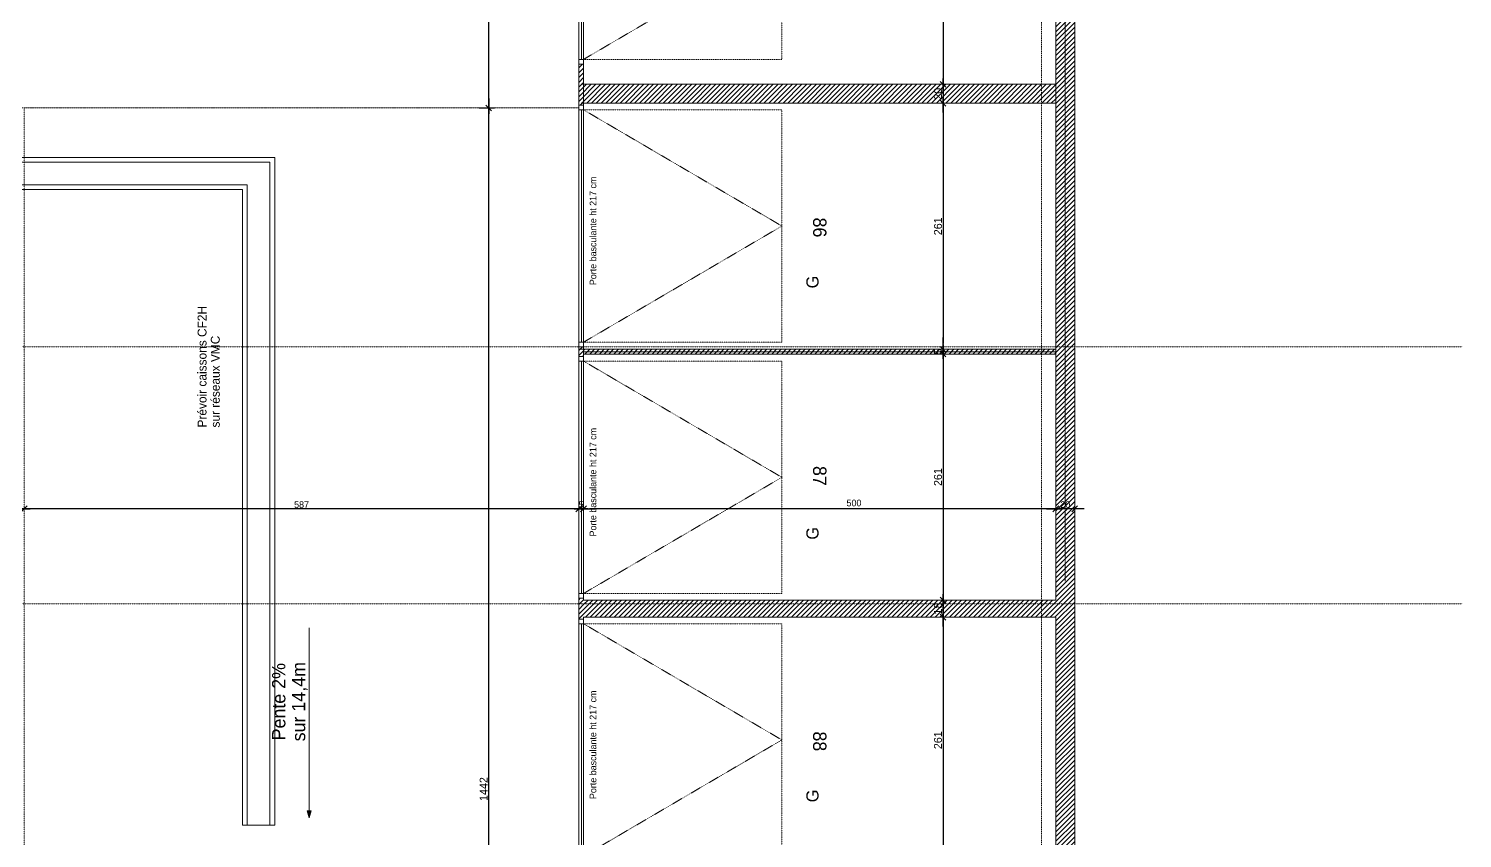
# Model space of a CAD drawing. Header units: centimetres. Extents: x -14085 to 643619, y -47998 to 35592.
# Drawn here: x -6093 to -4575, y 3013 to 3870 of the extents above; entities that cross this region are included whole.
import ezdxf

# ---------------------------------------------------------------- set-up
doc = ezdxf.new("R2010")
doc.units = ezdxf.units.CM
doc.header["$PDMODE"] = 1
doc.header["$PDSIZE"] = -2
for name, pattern in [('ISO-02', [0.75, 0.6, -0.15]), ('Style de ligne -1', [0.41664, 0.20828, -0.20836]), ('Style de ligne -6', [1.04164, 0.625, -0.20828, 0.06943, -0.13893]), ('VW-01', [0.41656, 0.20828, -0.20828])]:
    doc.linetypes.add(name, pattern=pattern)
doc.layers.get('0').update_dxf_attribs({"lineweight": 18, "true_color": 0x848484})
for name, color, linetype, lineweight in [('B GÈnÈral_Hatch', 7, 'Continuous', 5), ('B Général', 7, 'Continuous', 5), ('C ANNOTATIONS-cotation', 7, 'Continuous', 5), ('C ANNOTATIONS-prestations', 7, 'Continuous', 5), ('C ANNOTATIONS-texte', 7, 'Continuous', 5)]:
    doc.layers.add(name, color=color, linetype=linetype, lineweight=lineweight)
doc.layers.add('C ANNOTATIONS-axes', color=1, linetype='ISO-02', lineweight=13, true_color=0xff0000)
doc.layers.add('C ANNOTATIONS-axes horizontaux', color=1, linetype='VW-01', lineweight=13, true_color=0xff0000)
doc.styles.add('Eurostile', font='')
doc.styles.get('Eurostile').set_extended_font_data('Eurostile')
doc.dimstyles.new('100é', dxfattribs={"dimtxt": 8.470801, "dimasz": 6.232178, "dimexe": 10, "dimexo": 25, "dimgap": 1, "dimtad": 1, "dimdec": 1, "dimtxsty": 'Eurostile', "dimblk": 'VW_SLASH', "dimblk1": 'VW_SLASH', "dimblk2": 'VW_SLASH', "dimcen": 0, "dimdle": 10, "dimazin": 0, "dimtfac": 1, "dimtdec": 1, "dimtix": 1, "dimtmove": 0, "dimatfit": 0, "dimldrblk": 'VW_FILLEDARROW', "dimfxl": 50.8, "dimfxlon": 1, "dimfrac": 2, "dimtolj": 1, "dimarcsym": 0})
pattern_1 = [(45, (-16946.0474, 0), (2.4253472, -2.6458333), [])]

# ---------------------------------------------------------------- blocks, each defined once
blk = doc.blocks.new('Parking Spaces-8')
at = {"layer": 'B Général', "color": 7, "linetype": 'Continuous', "lineweight": 5}
for p, q in [((0, 0), (0, 500)), ((313, 0), (313, 500)), ((0, 0), (313, 0))]:
    blk.add_line(p, q, dxfattribs=at)
at = {"layer": 'B Général', "color": 7, "insert": (156.5, 250), "char_height": 14.12, "attachment_point": 5, "line_spacing_factor": 0.894142, "style": 'Eurostile'}
blk.add_mtext('85', dxfattribs=at)
blk = doc.blocks.new('Parking Spaces-9')
at = {"layer": 'B Général', "color": 7, "linetype": 'Continuous', "lineweight": 5}
for p, q in [((0, 0), (0, 500)), ((263, 0), (263, 500)), ((263, 0), (263, 500)), ((526, 0), (526, 500)), ((0, 0), (263, 0)), ((263, 0), (526, 0))]:
    blk.add_line(p, q, dxfattribs=at)
at = {"layer": 'B Général', "color": 7, "extrusion": (0, 0, -1), "char_height": 14.12, "attachment_point": 5, "text_direction": (1, 0, 0), "line_spacing_factor": 0.894142, "style": 'Eurostile'}
for s, insert in [('86', (131.5, 250)), ('87', (394.5, 250))]:
    blk.add_mtext(s, dxfattribs=dict(at, insert=insert))
blk = doc.blocks.new('Parking Spaces-10')
at = {"layer": 'B Général', "color": 7, "linetype": 'Continuous', "lineweight": 5}
for p, q in [((0, 0), (0, 500)), ((263, 0), (263, 500)), ((263, 0), (263, 500)), ((526, 0), (526, 500)), ((0, 0), (263, 0)), ((263, 0), (526, 0))]:
    blk.add_line(p, q, dxfattribs=at)
at = {"layer": 'B Général', "color": 7, "extrusion": (0, 0, -1), "char_height": 14.12, "attachment_point": 5, "text_direction": (1, 0, 0), "line_spacing_factor": 0.894142, "style": 'Eurostile'}
for s, insert in [('88', (131.5, 250)), ('89', (394.5, 250))]:
    blk.add_mtext(s, dxfattribs=dict(at, insert=insert))
blk = doc.blocks.new('Porte basculante ht200cm')
at = {"layer": 'B Général', "color": 7, "linetype": 'Style de ligne -1', "lineweight": 5}
for p, q in [((-123, -2.5), (0, -212.5)), ((0, -212.5), (123, -2.5))]:
    blk.add_line(p, q, dxfattribs=at)
at = {"layer": 'B Général', "color": 7, "linetype": 'Continuous', "lineweight": 5, "flags": 128}
for points in [[(-128, 2.5), (128, 2.5), (128, -2.5), (-128, -2.5)], [(-123, 2.5), (123, 2.5), (123, -0.5), (-123, -0.5)]]:
    blk.add_lwpolyline(points, close=True, dxfattribs=at)
at = {"layer": 'B Général', "flags": 128}
for points in [[(-128, 2.5), (-123, 2.5), (-123, -2.5), (-128, -2.5)], [(123, 2.5), (128, 2.5), (128, -2.5), (123, -2.5)]]:
    blk.add_lwpolyline(points, close=True, dxfattribs=at)
at = {"layer": 'B Général', "color": 7, "linetype": 'Style de ligne -1', "lineweight": 5, "flags": 128}
blk.add_lwpolyline([(-123, -2.5), (123, -2.5), (123, -212.5), (-123, -212.5)], close=True, dxfattribs=at)
at = {"layer": 'B Général', "insert": (-66, -238.4), "char_height": 12.9, "attachment_point": 1, "line_spacing_factor": 0.894142, "style": 'Eurostile'}
blk.add_mtext('G', dxfattribs=at)
at = {"layer": 'C ANNOTATIONS-prestations', "insert": (-62.6, -9), "char_height": 7.059, "attachment_point": 1, "line_spacing_factor": 0.894142, "style": 'Eurostile'}
blk.add_mtext('Porte basculante ht 217 cm', dxfattribs=at)
blk = doc.blocks.new('VW_SLASH')
at = {"color": 0, "linetype": 'ByBlock', "lineweight": -2}
blk.add_line((1.6, 0), (-1, 0), dxfattribs=at)
at = {"color": 0, "lineweight": 20, "flags": 128}
blk.add_lwpolyline([(0.5, 0.5), (-0.5, -0.5)], dxfattribs=at)
blk = doc.blocks.new('*D336')
at = {"layer": 'C ANNOTATIONS-cotation', "color": 0, "linetype": 'Continuous', "lineweight": -2, "transparency": 16777216}
blk.add_line((-5125, 3241.2), (-5125, 2993.1), dxfattribs=at)
at = {"layer": 'Defpoints', "color": 0, "linetype": 'Continuous', "lineweight": 0, "transparency": 16777216}
for p in [(-5037.9, 3247.4), (-5125, 2986.9), (-5037.9, 2986.9)]:
    blk.add_point(p, dxfattribs=at)
at = {"layer": 'C ANNOTATIONS-cotation', "color": 0, "linetype": 'Continuous', "lineweight": -2, "transparency": 16777216, "xscale": 6.232177734375, "yscale": 6.232177734375, "zscale": 6.232177734375}
for p, rotation in [((-5125, 3247.4), 90), ((-5125, 2986.9), 270)]:
    blk.add_blockref('VW_SLASH', p, dxfattribs=dict(at, rotation=rotation))
at = {"layer": 'C ANNOTATIONS-cotation', "color": 0, "linetype": 'Continuous', "lineweight": 5, "transparency": 16777216, "insert": (-5130.3, 3117.1), "char_height": 8.47, "attachment_point": 5, "rotation": 90, "style": 'Eurostile'}
blk.add_mtext('\\A1;261', dxfattribs=at)
blk = doc.blocks.new('VW_FILLEDARROW')
at = {"linetype": 'Continuous', "lineweight": 0}
blk.add_hatch(color=0, dxfattribs=at).paths.add_polyline_path([(-1.6, 0.43), (0, 0), (-1.6, -0.43)])
at = {"color": 0, "lineweight": 5, "flags": 128}
blk.add_lwpolyline([(-1.6, 0.43), (0, 0), (-1.6, -0.43)], close=True, dxfattribs=at)
blk = doc.blocks.new('*D337')
at = {"layer": 'C ANNOTATIONS-cotation', "color": 0, "linetype": 'Continuous', "lineweight": -2, "transparency": 16777216}
blk.add_line((-5125, 3259.2), (-5125, 3253.6), dxfattribs=at)
at = {"layer": 'Defpoints', "color": 0, "linetype": 'Continuous', "lineweight": 0, "transparency": 16777216}
for p in [(-5037.9, 3265.4), (-5125, 3247.4), (-5037.9, 3247.4)]:
    blk.add_point(p, dxfattribs=at)
at = {"layer": 'C ANNOTATIONS-cotation', "color": 0, "linetype": 'Continuous', "lineweight": -2, "transparency": 16777216, "xscale": 6.232177734375, "yscale": 6.232177734375, "zscale": 6.232177734375}
for p, rotation in [((-5125, 3265.4), 90), ((-5125, 3247.4), 270)]:
    blk.add_blockref('VW_SLASH', p, dxfattribs=dict(at, rotation=rotation))
at = {"layer": 'C ANNOTATIONS-cotation', "color": 0, "linetype": 'Continuous', "lineweight": 5, "transparency": 16777216, "insert": (-5130.3, 3256.4), "char_height": 8.47, "attachment_point": 5, "rotation": 90, "style": 'Eurostile'}
blk.add_mtext('\\A1;18', dxfattribs=at)
blk = doc.blocks.new('*D338')
at = {"layer": 'C ANNOTATIONS-cotation', "color": 0, "linetype": 'Continuous', "lineweight": -2, "transparency": 16777216}
blk.add_line((-5125, 3519.7), (-5125, 3271.6), dxfattribs=at)
at = {"layer": 'Defpoints', "color": 0, "linetype": 'Continuous', "lineweight": 0, "transparency": 16777216}
for p in [(-5037.9, 3525.9), (-5125, 3265.4), (-5037.9, 3265.4)]:
    blk.add_point(p, dxfattribs=at)
at = {"layer": 'C ANNOTATIONS-cotation', "color": 0, "linetype": 'Continuous', "lineweight": -2, "transparency": 16777216, "xscale": 6.232177734375, "yscale": 6.232177734375, "zscale": 6.232177734375}
for p, rotation in [((-5125, 3525.9), 90), ((-5125, 3265.4), 270)]:
    blk.add_blockref('VW_SLASH', p, dxfattribs=dict(at, rotation=rotation))
at = {"layer": 'C ANNOTATIONS-cotation', "color": 0, "linetype": 'Continuous', "lineweight": 5, "transparency": 16777216, "insert": (-5130.3, 3395.6), "char_height": 8.47, "attachment_point": 5, "rotation": 90, "style": 'Eurostile'}
blk.add_mtext('\\A1;261', dxfattribs=at)
blk = doc.blocks.new('*D339')
at = {"layer": 'C ANNOTATIONS-cotation', "color": 0, "linetype": 'Continuous', "lineweight": -2, "transparency": 16777216}
for p, q in [((-5125, 3537.1), (-5125, 3543.4)), ((-5125, 3530.9), (-5125, 3525.9)), ((-5125, 3519.7), (-5125, 3513.4))]:
    blk.add_line(p, q, dxfattribs=at)
at = {"layer": 'Defpoints', "color": 0, "linetype": 'Continuous', "lineweight": 0, "transparency": 16777216}
for p in [(-5125, 3525.9), (-5037.9, 3525.9), (-5035, 3530.9)]:
    blk.add_point(p, dxfattribs=at)
at = {"layer": 'C ANNOTATIONS-cotation', "color": 0, "linetype": 'Continuous', "lineweight": -2, "transparency": 16777216, "xscale": 6.232177734375, "yscale": 6.232177734375, "zscale": 6.232177734375}
for p, rotation in [((-5125, 3530.9), 270), ((-5125, 3525.9), 90)]:
    blk.add_blockref('VW_SLASH', p, dxfattribs=dict(at, rotation=rotation))
at = {"layer": 'C ANNOTATIONS-cotation', "color": 0, "linetype": 'Continuous', "lineweight": 5, "transparency": 16777216, "insert": (-5130.3, 3528.4), "char_height": 8.47, "attachment_point": 5, "rotation": 90, "style": 'Eurostile'}
blk.add_mtext('\\A1;5', dxfattribs=at)
blk = doc.blocks.new('*D340')
at = {"layer": 'C ANNOTATIONS-cotation', "color": 0, "linetype": 'Continuous', "lineweight": -2, "transparency": 16777216}
blk.add_line((-5125, 3785.2), (-5125, 3537.1), dxfattribs=at)
at = {"layer": 'Defpoints', "color": 0, "linetype": 'Continuous', "lineweight": 0, "transparency": 16777216}
for p in [(-5049.5, 3791.4), (-5125, 3530.9), (-5035, 3530.9)]:
    blk.add_point(p, dxfattribs=at)
at = {"layer": 'C ANNOTATIONS-cotation', "color": 0, "linetype": 'Continuous', "lineweight": -2, "transparency": 16777216, "xscale": 6.232177734375, "yscale": 6.232177734375, "zscale": 6.232177734375}
for p, rotation in [((-5125, 3791.4), 90), ((-5125, 3530.9), 270)]:
    blk.add_blockref('VW_SLASH', p, dxfattribs=dict(at, rotation=rotation))
at = {"layer": 'C ANNOTATIONS-cotation', "color": 0, "linetype": 'Continuous', "lineweight": 5, "transparency": 16777216, "insert": (-5130.3, 3661.1), "char_height": 8.47, "attachment_point": 5, "rotation": 90, "style": 'Eurostile'}
blk.add_mtext('\\A1;261', dxfattribs=at)
blk = doc.blocks.new('*D341')
at = {"layer": 'C ANNOTATIONS-cotation', "color": 0, "linetype": 'Continuous', "lineweight": -2, "transparency": 16777216}
blk.add_line((-5125, 3805.2), (-5125, 3797.6), dxfattribs=at)
at = {"layer": 'Defpoints', "color": 0, "linetype": 'Continuous', "lineweight": 0, "transparency": 16777216}
for p in [(-5049.5, 3811.4), (-5125, 3791.4), (-5049.5, 3791.4)]:
    blk.add_point(p, dxfattribs=at)
at = {"layer": 'C ANNOTATIONS-cotation', "color": 0, "linetype": 'Continuous', "lineweight": -2, "transparency": 16777216, "xscale": 6.232177734375, "yscale": 6.232177734375, "zscale": 6.232177734375}
for p, rotation in [((-5125, 3811.4), 90), ((-5125, 3791.4), 270)]:
    blk.add_blockref('VW_SLASH', p, dxfattribs=dict(at, rotation=rotation))
at = {"layer": 'C ANNOTATIONS-cotation', "color": 0, "linetype": 'Continuous', "lineweight": 5, "transparency": 16777216, "insert": (-5130.3, 3801.4), "char_height": 8.47, "attachment_point": 5, "rotation": 90, "style": 'Eurostile'}
blk.add_mtext('\\A1;20', dxfattribs=at)
blk = doc.blocks.new('*D342')
at = {"layer": 'C ANNOTATIONS-cotation', "color": 0, "linetype": 'Continuous', "lineweight": -2, "transparency": 16777216}
blk.add_line((-5125, 4103.2), (-5125, 3817.6), dxfattribs=at)
at = {"layer": 'Defpoints', "color": 0, "linetype": 'Continuous', "lineweight": 0, "transparency": 16777216}
for p in [(-5428.1, 4109.4), (-5125, 3811.4), (-5049.5, 3811.4)]:
    blk.add_point(p, dxfattribs=at)
at = {"layer": 'C ANNOTATIONS-cotation', "color": 0, "linetype": 'Continuous', "lineweight": -2, "transparency": 16777216, "xscale": 6.232177734375, "yscale": 6.232177734375, "zscale": 6.232177734375}
for p, rotation in [((-5125, 4109.4), 90), ((-5125, 3811.4), 270)]:
    blk.add_blockref('VW_SLASH', p, dxfattribs=dict(at, rotation=rotation))
at = {"layer": 'C ANNOTATIONS-cotation', "color": 0, "linetype": 'Continuous', "lineweight": 5, "transparency": 16777216, "insert": (-5130.3, 3960.4), "char_height": 8.47, "attachment_point": 5, "rotation": 90, "style": 'Eurostile'}
blk.add_mtext('\\A1;298', dxfattribs=at)
blk = doc.blocks.new('axes 2')
at = {"layer": 'B Général', "color": 1, "linetype": 'Style de ligne -6', "lineweight": 13}
for p, q in [((3774.633, -1173.93), (3774.633, 1361.07)), ((4284.633, -1173.93), (4284.633, 1361.07))]:
    blk.add_line(p, q, dxfattribs=at)
at = {"layer": 'C ANNOTATIONS-axes horizontaux', "color": 5, "true_color": 0x0000ff}
for p, q in [((4705, -925.93), (-4705, -925.93)), ((4705, -1197.93), (-4705, -1197.93))]:
    blk.add_line(p, q, dxfattribs=at)
blk = doc.blocks.new('*D433')
at = {"layer": 'C ANNOTATIONS-cotation', "color": 0, "linetype": 'Continuous', "lineweight": -2, "transparency": 16777216}
for p, q in [((-5606, 3792.6), (-5606, 5419.2)), ((-5600, 3786.3), (-5616, 3786.3))]:
    blk.add_line(p, q, dxfattribs=at)
at = {"layer": 'Defpoints', "color": 0, "linetype": 'Continuous', "lineweight": 0, "transparency": 16777216}
for p in [(-5606, 5425.4), (-5543, 5425.4), (-5575, 3786.3)]:
    blk.add_point(p, dxfattribs=at)
at = {"layer": 'C ANNOTATIONS-cotation', "color": 0, "linetype": 'Continuous', "lineweight": -2, "transparency": 16777216, "xscale": 6.232177734375, "yscale": 6.232177734375, "zscale": 6.232177734375}
for p, rotation in [((-5606, 5425.4), 90), ((-5606, 3786.3), 270)]:
    blk.add_blockref('VW_SLASH', p, dxfattribs=dict(at, rotation=rotation))
at = {"layer": 'C ANNOTATIONS-cotation', "color": 0, "linetype": 'Continuous', "lineweight": 5, "transparency": 16777216, "insert": (-5611.3, 4605.9), "char_height": 8.47, "attachment_point": 5, "rotation": 90, "style": 'Eurostile'}
blk.add_mtext('\\A1;1639', dxfattribs=at)
blk = doc.blocks.new('*D434')
at = {"layer": 'C ANNOTATIONS-cotation', "color": 0, "linetype": 'Continuous', "lineweight": -2, "transparency": 16777216}
for p, q in [((-5600, 3786.3), (-5616, 3786.3)), ((-5606, 2350.7), (-5606, 3780.1))]:
    blk.add_line(p, q, dxfattribs=at)
at = {"layer": 'Defpoints', "color": 0, "linetype": 'Continuous', "lineweight": 0, "transparency": 16777216}
for p in [(-5606, 3786.3), (-5575, 3786.3), (-5337, 2344.5)]:
    blk.add_point(p, dxfattribs=at)
at = {"layer": 'C ANNOTATIONS-cotation', "color": 0, "linetype": 'Continuous', "lineweight": -2, "transparency": 16777216, "xscale": 6.232177734375, "yscale": 6.232177734375, "zscale": 6.232177734375}
for p, rotation in [((-5606, 3786.3), 90), ((-5606, 2344.5), 270)]:
    blk.add_blockref('VW_SLASH', p, dxfattribs=dict(at, rotation=rotation))
at = {"layer": 'C ANNOTATIONS-cotation', "color": 0, "linetype": 'Continuous', "lineweight": 5, "transparency": 16777216, "insert": (-5611.3, 3065.4), "char_height": 8.47, "attachment_point": 5, "rotation": 90, "style": 'Eurostile'}
blk.add_mtext('\\A1;1442', dxfattribs=at)
blk = doc.blocks.new('Groupe-128-1')
at = {"layer": 'C ANNOTATIONS-prestations', "linetype": 'Continuous'}
for p, q in [((10773.9, 4182.1), (11367.9, 4776.1)), ((10778.9, 4180), (11370, 4771.1)), ((11367.9, 4776.1), (11435.4, 4776.1)), ((11370, 4771.1), (11435.4, 4771.1)), ((11435.4, 4776.1), (11435.4, 4771.1)), ((11435.4, 4771.1), (11435.4, 4723.1)), ((10826.9, 4160.1), (11389.9, 4723.1)), ((11389.9, 4723.1), (11435.4, 4723.1)), ((11435.4, 4723.1), (11435.4, 4718.1)), ((10831.9, 4158), (11392, 4718.1)), ((11392, 4718.1), (11435.4, 4718.1)), ((10773.9, 3840.7), (10773.9, 4182.1)), ((10778.9, 3840.7), (10778.9, 4180)), ((10826.9, 3840.7), (10826.9, 4160.1)), ((10831.9, 3840.7), (10831.9, 4158)), ((10773.9, 3840.7), (10778.9, 3840.7)), ((10778.9, 3840.7), (10826.9, 3840.7)), ((10826.9, 3840.7), (10831.9, 3840.7))]:
    blk.add_line(p, q, dxfattribs=at)
at = {"layer": 'C ANNOTATIONS-texte', "insert": (11038.9, 4340.1), "char_height": 9.412, "attachment_point": 1, "line_spacing_factor": 0.894142, "style": 'Eurostile'}
blk.add_mtext('caissons CF2H\\Psur réseaux VMC ', dxfattribs=at)
blk = doc.blocks.new('Groupe-129-1')
at = {"layer": 'C ANNOTATIONS-prestations', "linetype": 'Continuous'}
for p, q in [((10785.9, 3699.9), (10785.9, 3840.7)), ((10785.9, 3840.7), (10790.9, 3840.7)), ((10790.9, 3704.9), (10790.9, 3840.7)), ((10790.9, 3840.7), (10814.9, 3840.7)), ((10814.9, 3728.9), (10814.9, 3840.7)), ((10814.9, 3840.7), (10819.9, 3840.7)), ((10819.9, 3733.9), (10819.9, 3840.7)), ((11113.5, 3733.9), (10819.9, 3733.9)), ((11113.5, 3027.1), (11113.5, 3733.9)), ((11108.5, 3728.9), (10814.9, 3728.9)), ((11108.5, 3027.1), (11108.5, 3728.9)), ((11084.5, 3704.9), (10790.9, 3704.9)), ((11084.5, 3027.1), (11084.5, 3704.9)), ((11079.5, 3699.9), (10785.9, 3699.9)), ((11079.5, 3027.1), (11079.5, 3699.9)), ((11079.5, 3027.1), (11084.5, 3027.1)), ((11084.5, 3027.1), (11108.5, 3027.1)), ((11108.5, 3027.1), (11113.5, 3027.1))]:
    blk.add_line(p, q, dxfattribs=at)
blk = doc.blocks.new('Groupe-130-1')
at = {"layer": 'C ANNOTATIONS-prestations'}
blk.add_blockref('Groupe-129-1', (0, 0), dxfattribs=at)
at = {"layer": 'C ANNOTATIONS-prestations', "insert": (11031.9, 3448.1), "char_height": 9.412, "attachment_point": 1, "rotation": 90, "line_spacing_factor": 0.894142, "style": 'Eurostile'}
blk.add_mtext('Prévoir caissons CF2H\\Psur réseaux VMC ', dxfattribs=at)
blk = doc.blocks.new('*D471')
at = {"layer": 'C ANNOTATIONS-cotation', "color": 0, "linetype": 'Continuous', "lineweight": -2, "transparency": 16777216}
blk.add_line((-6103.9, 3362), (-6116.4, 3362), dxfattribs=at)
at = {"layer": 'Defpoints', "color": 0, "linetype": 'Continuous', "lineweight": 0, "transparency": 16777216}
for p in [(-6122.7, 3362), (-6122.7, 3361.5), (-6097.7, 3360.7)]:
    blk.add_point(p, dxfattribs=at)
at = {"layer": 'C ANNOTATIONS-cotation', "color": 0, "linetype": 'Continuous', "lineweight": -2, "transparency": 16777216, "xscale": 6.232177734375, "yscale": 6.232177734375, "zscale": 6.232177734375, "rotation": 180}
blk.add_blockref('VW_SLASH', (-6122.7, 3362), dxfattribs=at)
at = {"layer": 'C ANNOTATIONS-cotation', "color": 0, "linetype": 'Continuous', "lineweight": -2, "transparency": 16777216, "xscale": 6.232177734375, "yscale": 6.232177734375, "zscale": 6.232177734375}
blk.add_blockref('VW_SLASH', (-6097.7, 3362), dxfattribs=at)
at = {"layer": 'C ANNOTATIONS-cotation', "color": 0, "linetype": 'Continuous', "lineweight": 5, "transparency": 16777216, "insert": (-6110.2, 3366.5), "char_height": 7.06, "attachment_point": 5, "style": 'Eurostile'}
blk.add_mtext('\\A1;25', dxfattribs=at)
blk = doc.blocks.new('*D472')
at = {"layer": 'C ANNOTATIONS-cotation', "color": 0, "linetype": 'Continuous', "lineweight": -2, "transparency": 16777216}
blk.add_line((-5516.8, 3362), (-6091.4, 3362), dxfattribs=at)
at = {"layer": 'Defpoints', "color": 0, "linetype": 'Continuous', "lineweight": 0, "transparency": 16777216}
for p in [(-5510.6, 3372), (-6097.7, 3362), (-6097.7, 3360.7)]:
    blk.add_point(p, dxfattribs=at)
at = {"layer": 'C ANNOTATIONS-cotation', "color": 0, "linetype": 'Continuous', "lineweight": -2, "transparency": 16777216, "xscale": 6.232177734375, "yscale": 6.232177734375, "zscale": 6.232177734375, "rotation": 180}
blk.add_blockref('VW_SLASH', (-6097.7, 3362), dxfattribs=at)
at = {"layer": 'C ANNOTATIONS-cotation', "color": 0, "linetype": 'Continuous', "lineweight": -2, "transparency": 16777216, "xscale": 6.232177734375, "yscale": 6.232177734375, "zscale": 6.232177734375}
blk.add_blockref('VW_SLASH', (-5510.6, 3362), dxfattribs=at)
at = {"layer": 'C ANNOTATIONS-cotation', "color": 0, "linetype": 'Continuous', "lineweight": 5, "transparency": 16777216, "insert": (-5804.1, 3366.5), "char_height": 7.06, "attachment_point": 5, "style": 'Eurostile'}
blk.add_mtext('\\A1;587', dxfattribs=at)
blk = doc.blocks.new('*D473')
at = {"layer": 'C ANNOTATIONS-cotation', "color": 0, "linetype": 'Continuous', "lineweight": -2, "transparency": 16777216}
for p, q in [((-5516.8, 3362), (-5523.1, 3362)), ((-5505.6, 3362), (-5510.6, 3362)), ((-5499.4, 3362), (-5493.1, 3362))]:
    blk.add_line(p, q, dxfattribs=at)
at = {"layer": 'Defpoints', "color": 0, "linetype": 'Continuous', "lineweight": 0, "transparency": 16777216}
for p in [(-5510.6, 3372), (-5510.6, 3362), (-5505.6, 3363.3)]:
    blk.add_point(p, dxfattribs=at)
at = {"layer": 'C ANNOTATIONS-cotation', "color": 0, "linetype": 'Continuous', "lineweight": -2, "transparency": 16777216, "xscale": 6.232177734375, "yscale": 6.232177734375, "zscale": 6.232177734375}
blk.add_blockref('VW_SLASH', (-5510.6, 3362), dxfattribs=at)
at = {"layer": 'C ANNOTATIONS-cotation', "color": 0, "linetype": 'Continuous', "lineweight": -2, "transparency": 16777216, "xscale": 6.232177734375, "yscale": 6.232177734375, "zscale": 6.232177734375, "rotation": 180}
blk.add_blockref('VW_SLASH', (-5505.6, 3362), dxfattribs=at)
at = {"layer": 'C ANNOTATIONS-cotation', "color": 0, "linetype": 'Continuous', "lineweight": 5, "transparency": 16777216, "insert": (-5508.1, 3366.5), "char_height": 7.06, "attachment_point": 5, "style": 'Eurostile'}
blk.add_mtext('\\A1;5', dxfattribs=at)
blk = doc.blocks.new('*D474')
at = {"layer": 'C ANNOTATIONS-cotation', "color": 0, "linetype": 'Continuous', "lineweight": -2, "transparency": 16777216}
blk.add_line((-5011.8, 3362), (-5499.4, 3362), dxfattribs=at)
at = {"layer": 'Defpoints', "color": 0, "linetype": 'Continuous', "lineweight": 0, "transparency": 16777216}
for p in [(-5005.6, 3378.8), (-5505.6, 3363.3), (-5505.6, 3362)]:
    blk.add_point(p, dxfattribs=at)
at = {"layer": 'C ANNOTATIONS-cotation', "color": 0, "linetype": 'Continuous', "lineweight": -2, "transparency": 16777216, "xscale": 6.232177734375, "yscale": 6.232177734375, "zscale": 6.232177734375, "rotation": 180}
blk.add_blockref('VW_SLASH', (-5505.6, 3362), dxfattribs=at)
at = {"layer": 'C ANNOTATIONS-cotation', "color": 0, "linetype": 'Continuous', "lineweight": -2, "transparency": 16777216, "xscale": 6.232177734375, "yscale": 6.232177734375, "zscale": 6.232177734375}
blk.add_blockref('VW_SLASH', (-5005.6, 3362), dxfattribs=at)
at = {"layer": 'C ANNOTATIONS-cotation', "color": 0, "linetype": 'Continuous', "lineweight": 5, "transparency": 16777216, "insert": (-5219.3, 3368.2), "char_height": 7.06, "attachment_point": 5, "style": 'Eurostile'}
blk.add_mtext('\\A1;500', dxfattribs=at)
blk = doc.blocks.new('*D475')
at = {"layer": 'C ANNOTATIONS-cotation', "color": 0, "linetype": 'Continuous', "lineweight": -2, "transparency": 16777216}
blk.add_line((-4991.8, 3362), (-4999.4, 3362), dxfattribs=at)
at = {"layer": 'Defpoints', "color": 0, "linetype": 'Continuous', "lineweight": 0, "transparency": 16777216}
for p in [(-5005.6, 3378.8), (-4985.6, 3378.8), (-5005.6, 3362)]:
    blk.add_point(p, dxfattribs=at)
at = {"layer": 'C ANNOTATIONS-cotation', "color": 0, "linetype": 'Continuous', "lineweight": -2, "transparency": 16777216, "xscale": 6.232177734375, "yscale": 6.232177734375, "zscale": 6.232177734375, "rotation": 180}
blk.add_blockref('VW_SLASH', (-5005.6, 3362), dxfattribs=at)
at = {"layer": 'C ANNOTATIONS-cotation', "color": 0, "linetype": 'Continuous', "lineweight": -2, "transparency": 16777216, "xscale": 6.232177734375, "yscale": 6.232177734375, "zscale": 6.232177734375}
blk.add_blockref('VW_SLASH', (-4985.6, 3362), dxfattribs=at)
at = {"layer": 'C ANNOTATIONS-cotation', "color": 0, "linetype": 'Continuous', "lineweight": 5, "transparency": 16777216, "insert": (-4995.6, 3366.5), "char_height": 7.06, "attachment_point": 5, "style": 'Eurostile'}
blk.add_mtext('\\A1;20', dxfattribs=at)

msp = doc.modelspace()

# ---------------------------------------------------------------- hatches: boundary and pattern name
at = {"layer": 'B GÈnÈral_Hatch', "linetype": 'Continuous', "lineweight": 5}
h = msp.add_hatch(dxfattribs=at)
h.set_pattern_fill('50_BETON', style=0, pattern_type=2)
h.set_pattern_definition(pattern_1)
h.paths.add_polyline_path([(-4985.6, 5437.89), (-5005.6, 5437.89), (-5005.6, 2334.49), (-4985.6, 2334.49)])
h = msp.add_hatch(dxfattribs=at)
h.set_pattern_fill('50_BETON', style=0, pattern_type=2)
h.set_pattern_definition(pattern_1)
h.paths.add_polyline_path([(-5510.6, 3789.39), (-5505.6, 3789.39), (-5505.6, 3832.76), (-5510.6, 3832.76)])
h = msp.add_hatch(dxfattribs=at)
h.set_pattern_fill('50_BETON', style=0, pattern_type=2)
h.set_pattern_definition(pattern_1)
h.paths.add_polyline_path([(-5508.1, 3811.39), (-5508.1, 3791.39), (-5005.6, 3791.39), (-5005.6, 3811.39)])
h = msp.add_hatch(dxfattribs=at)
h.set_pattern_fill('50_BETON', style=0, pattern_type=2)
h.set_pattern_definition(pattern_1)
h.paths.add_polyline_path([(-5510.6, 3525.89), (-5505.6, 3525.89), (-5505.6, 3533.39), (-5510.6, 3533.39)])
h = msp.add_hatch(dxfattribs=at)
h.set_pattern_fill('50_BETON', style=0, pattern_type=2)
h.set_pattern_definition(pattern_1)
h.paths.add_polyline_path([(-5505.6, 3525.89), (-5510.6, 3530.89), (-5510.6, 3523.39), (-5505.6, 3523.39)])
h = msp.add_hatch(dxfattribs=at)
h.set_pattern_fill('50_BETON', style=0, pattern_type=2)
h.set_pattern_definition(pattern_1)
h.paths.add_polyline_path([(-5005.6, 3530.89), (-5510.6, 3530.89), (-5505.6, 3525.89), (-5005.6, 3525.89)])
h = msp.add_hatch(dxfattribs=at)
h.set_pattern_fill('50_BETON', style=0, pattern_type=2)
h.set_pattern_definition(pattern_1)
h.paths.add_polyline_path([(-5510.6, 3245.39), (-5505.6, 3245.39), (-5505.6, 3267.39), (-5510.6, 3267.39)])
h = msp.add_hatch(dxfattribs=at)
h.set_pattern_fill('50_BETON', style=0, pattern_type=2)
h.set_pattern_definition(pattern_1)
h.paths.add_polyline_path([(-5005.6, 3247.39), (-5005.6, 3265.39), (-5505.6, 3265.39), (-5505.6, 3247.39)])
at = {"layer": 'B GÈnÈral_Hatch', "linetype": 'Continuous', "lineweight": 0}
msp.add_hatch(color=7, dxfattribs=at).paths.add_polyline_path([(-5794.04, 3042.5), (-5796.05, 3035), (-5798.06, 3042.5)])

# ---------------------------------------------------------------- linework, layer by layer
at = {"layer": 'B Général', "color": 7, "linetype": 'Continuous', "lineweight": 18}
for p, q in [((-5005.6, 5437.89), (-5005.6, 3265.39)), ((-4985.6, 5437.89), (-4985.6, 2334.49)), ((-5510.6, 3789.39), (-5510.6, 3832.76)), ((-5505.6, 3789.39), (-5505.6, 3832.76)), ((-5508.1, 3811.39), (-5005.6, 3811.39)), ((-5508.1, 3791.39), (-5005.6, 3791.39)), ((-5510.6, 3525.89), (-5510.6, 3533.39)), ((-5510.6, 3523.39), (-5510.6, 3530.89)), ((-5510.6, 3530.89), (-5005.6, 3530.89)), ((-5505.6, 3525.89), (-5505.6, 3533.39)), ((-5505.6, 3525.89), (-5005.6, 3525.89)), ((-5510.6, 3245.39), (-5510.6, 3267.39)), ((-5505.6, 3265.39), (-5505.6, 3267.39)), ((-5505.6, 3265.39), (-5005.6, 3265.39)), ((-5505.6, 3245.39), (-5505.6, 3247.39)), ((-5505.6, 3247.39), (-5005.6, 3247.39)), ((-5005.6, 3247.39), (-5005.6, 2334.49))]:
    msp.add_line(p, q, dxfattribs=at)
at = {"layer": 'B Général', "color": 7, "linetype": 'Continuous', "lineweight": 5}
for p, q in [((-5005.6, 5437.89), (-5005.6, 3265.39)), ((-4985.6, 5437.89), (-4985.6, 2334.49)), ((-5510.6, 3811.39), (-5510.6, 4621.39)), ((-5505.6, 3832.76), (-5510.6, 3832.76)), ((-5510.6, 3789.39), (-5510.6, 3832.76)), ((-5505.6, 3789.39), (-5505.6, 3832.76)), ((-5508.1, 3811.39), (-5005.6, 3811.39)), ((-5510.6, 3530.89), (-5510.6, 3791.39)), ((-5505.6, 3789.39), (-5510.6, 3789.39)), ((-5508.1, 3791.39), (-5005.6, 3791.39)), ((-5505.6, 3533.39), (-5510.6, 3533.39)), ((-5510.6, 3525.89), (-5510.6, 3533.39)), ((-5510.6, 3523.39), (-5510.6, 3530.89)), ((-5510.6, 3530.89), (-5005.6, 3530.89)), ((-5510.6, 2701.39), (-5510.6, 3525.89)), ((-5505.6, 3523.39), (-5510.6, 3523.39)), ((-5505.6, 3525.89), (-5505.6, 3533.39)), ((-5505.6, 3525.89), (-5005.6, 3525.89)), ((-5005.6, 3525.89), (-5005.6, 3530.89)), ((-5505.6, 3267.39), (-5510.6, 3267.39)), ((-5510.6, 3245.39), (-5510.6, 3267.39)), ((-5505.6, 3265.39), (-5505.6, 3267.39)), ((-5505.6, 3265.39), (-5005.6, 3265.39)), ((-5796.05, 3236), (-5796.05, 3035)), ((-5505.6, 3245.39), (-5510.6, 3245.39)), ((-5505.6, 3245.39), (-5505.6, 3247.39)), ((-5505.6, 3247.39), (-5005.6, 3247.39)), ((-5005.6, 3247.39), (-5005.6, 2334.49))]:
    msp.add_line(p, q, dxfattribs=at)
at = {"layer": 'B Général', "color": 250, "linetype": 'VW-01', "lineweight": 18, "true_color": 0x444444}
msp.add_line((-5020.59, 2344.49), (-5020.59, 4689.39), dxfattribs=at)
at = {"layer": 'B Général', "color": 7, "linetype": 'VW-01', "lineweight": 5}
msp.add_line((-6105.66, 3786.35), (-5510.6, 3786.35), dxfattribs=at)
at = {"layer": 'B Général', "color": 7, "linetype": 'VW-01', "lineweight": 5, "flags": 128}
msp.add_lwpolyline([(-6097.66, 3786.35), (-5510.6, 3786.35), (-5510.6, 2324.49), (-6097.66, 2324.49)], close=True, dxfattribs=at)
at = {"layer": 'B Général', "color": 7, "lineweight": 5, "flags": 128}
msp.add_lwpolyline([(-5794.04, 3042.5), (-5796.05, 3035), (-5798.06, 3042.5)], close=True, dxfattribs=at)

# ---------------------------------------------------------------- block references
at = {"layer": 'B Général', "color": 7}
for name in ['Groupe-128-1', 'Groupe-130-1']:
    msp.add_blockref(name, (-16946.05, 0), dxfattribs=at)
for name, p, rotation in [('Parking Spaces-8', (-5005.6, 3811.39), 90), ('Porte basculante ht200cm', (-5508.1, 3960.76), 89.9999999966867), ('Porte basculante ht200cm', (-5508.1, 3661.39), 89.9999999966867), ('Porte basculante ht200cm', (-5508.1, 3395.39), 89.99999999668681), ('Porte basculante ht200cm', (-5508.1, 3117.39), 89.99999999668681)]:
    msp.add_blockref(name, p, dxfattribs=dict(at, rotation=rotation))
at = {"layer": 'B Général', "color": 7, "xscale": -1, "rotation": 90}
for name, p in [('Parking Spaces-9', (-5005.6, 3791.39)), ('Parking Spaces-10', (-5005.6, 3247.39))]:
    msp.add_blockref(name, p, dxfattribs=at)
at = {"layer": 'C ANNOTATIONS-axes', "color": 7}
msp.add_blockref('axes 2', (-9280.23, 4459.32), dxfattribs=at)

# ---------------------------------------------------------------- texts
at = {"layer": 'C ANNOTATIONS-texte', "color": 7, "insert": (-5835.35, 3157.85), "char_height": 14.118, "width": 156.302, "attachment_point": 2, "rotation": 90, "line_spacing_factor": 0.894142, "style": 'Eurostile'}
msp.add_mtext('Pente 2%\\Psur 14,4m\\P', dxfattribs=at)

# ---------------------------------------------------------------- dimensions: what is measured, and where the dimension line sits
at = {"layer": 'C ANNOTATIONS-cotation', "color": 7, "linetype": 'Continuous', "lineweight": 5}
for base, p1, p2, angle, override, picture, middle in [((-5606.05, 5425.39), (-5575.05, 3786.35), (-5543.05, 5425.39), 270, {"dimtxt": 8.470801, "dimdec": 0, "dimpost": '<>', "dimtxsty": 'Eurostile', "dimse2": 1, "dimtmove": 2}, '*D433', (-5611.28, 4605.87)), ((-5125.05, 3811.39), (-5428.1, 4109.39), (-5049.55, 3811.39), 90, {"dimtxt": 8.470801, "dimdec": 0, "dimpost": '<>', "dimtxsty": 'Eurostile', "dimse1": 1, "dimse2": 1, "dimtmove": 2}, '*D342', (-5130.28, 3960.39)), ((-5125.05, 3791.39), (-5049.55, 3811.39), (-5049.55, 3791.39), 90, {"dimtxt": 8.470801, "dimdec": 0, "dimpost": '<>', "dimtxsty": 'Eurostile', "dimse1": 1, "dimse2": 1, "dimtmove": 2}, '*D341', (-5130.28, 3801.39)), ((-5606.05, 3786.35), (-5337.05, 2344.49), (-5575.05, 3786.35), 270, {"dimtxt": 8.470801, "dimdec": 0, "dimpost": '<>', "dimtxsty": 'Eurostile', "dimse1": 1, "dimtmove": 2}, '*D434', (-5611.28, 3065.42)), ((-5125.04744291, 3530.8889049), (-5049.5474428, 3791.38890491), (-5035.0474428, 3530.8889049), 90, {"dimtxt": 8.470801, "dimdec": 0, "dimpost": '<>', "dimtxsty": 'Eurostile', "dimse1": 1, "dimse2": 1, "dimtmove": 2}, '*D340', (-5130.2828433, 3661.1389049)), ((-5125.05, 3525.89), (-5035.05, 3530.89), (-5037.93, 3525.89), 90, {"dimtxt": 8.470801, "dimdec": 0, "dimpost": '<>', "dimtxsty": 'Eurostile', "dimse1": 1, "dimse2": 1, "dimtmove": 2}, '*D339', (-5130.28, 3528.39)), ((-5125.04744292, 3265.38890488), (-5037.93419414, 3525.8889049), (-5037.93419416, 3265.38890488), 90, {"dimtxt": 8.470801, "dimdec": 0, "dimpost": '<>', "dimtxsty": 'Eurostile', "dimse1": 1, "dimse2": 1, "dimtmove": 2}, '*D338', (-5130.28284331, 3395.63890489)), ((-5125.05, 3247.39), (-5037.93, 3265.39), (-5037.93, 3247.39), 90, {"dimtxt": 8.470801, "dimdec": 0, "dimpost": '<>', "dimtxsty": 'Eurostile', "dimse1": 1, "dimse2": 1, "dimtmove": 2}, '*D337', (-5130.28, 3256.39)), ((-5125.04744294, 2986.8889049), (-5037.93419416, 3247.38890491), (-5037.93419416, 2986.8889049), 90, {"dimtxt": 8.470801, "dimdec": 0, "dimpost": '<>', "dimtxsty": 'Eurostile', "dimse1": 1, "dimse2": 1, "dimtmove": 2}, '*D336', (-5130.28284333, 3117.1389049))]:
    dim = msp.add_linear_dim(base=base, p1=p1, p2=p2, angle=angle, dimstyle='100é', override=override, dxfattribs=at)
    dim.commit()
    dim.dimension.update_dxf_attribs({"geometry": picture, "text_midpoint": middle})
for base, p1, p2, picture, middle in [((-6122.66, 3362), (-6097.66, 3360.74), (-6122.66, 3361.5), '*D471', (-6110.16, 3366.53)), ((-6097.66, 3362), (-5510.6, 3372), (-6097.66, 3360.74), '*D472', (-5804.13, 3366.53)), ((-5510.6, 3362), (-5505.6, 3363.34), (-5510.6, 3372), '*D473', (-5508.1, 3366.53)), ((-5005.6, 3362), (-4985.6, 3378.77), (-5005.6, 3378.77), '*D475', (-4995.6, 3366.53))]:
    dim = msp.add_linear_dim(base=base, p1=p1, p2=p2, dimstyle='100é', override={"dimtxt": 7.059001, "dimdec": 0, "dimpost": '<>', "dimtxsty": 'Eurostile', "dimse1": 1, "dimse2": 1, "dimtmove": 2}, dxfattribs=at)
    dim.commit()
    dim.dimension.update_dxf_attribs({"geometry": picture, "text_midpoint": middle})
dim = msp.add_linear_dim(base=(-5505.6, 3362), p1=(-5005.6, 3378.77), p2=(-5505.6, 3363.34), dimstyle='100é', override={"dimtxt": 7.059001, "dimdec": 0, "dimpost": '<>', "dimtxsty": 'Eurostile', "dimse1": 1, "dimse2": 1, "dimtmove": 2}, dxfattribs=at)
dim.commit()
dim.dimension.update_dxf_attribs({"geometry": '*D474', "text_midpoint": (-5219.28, 3368.24), "dimtype": 160})

doc.saveas('drawing.dxf')
